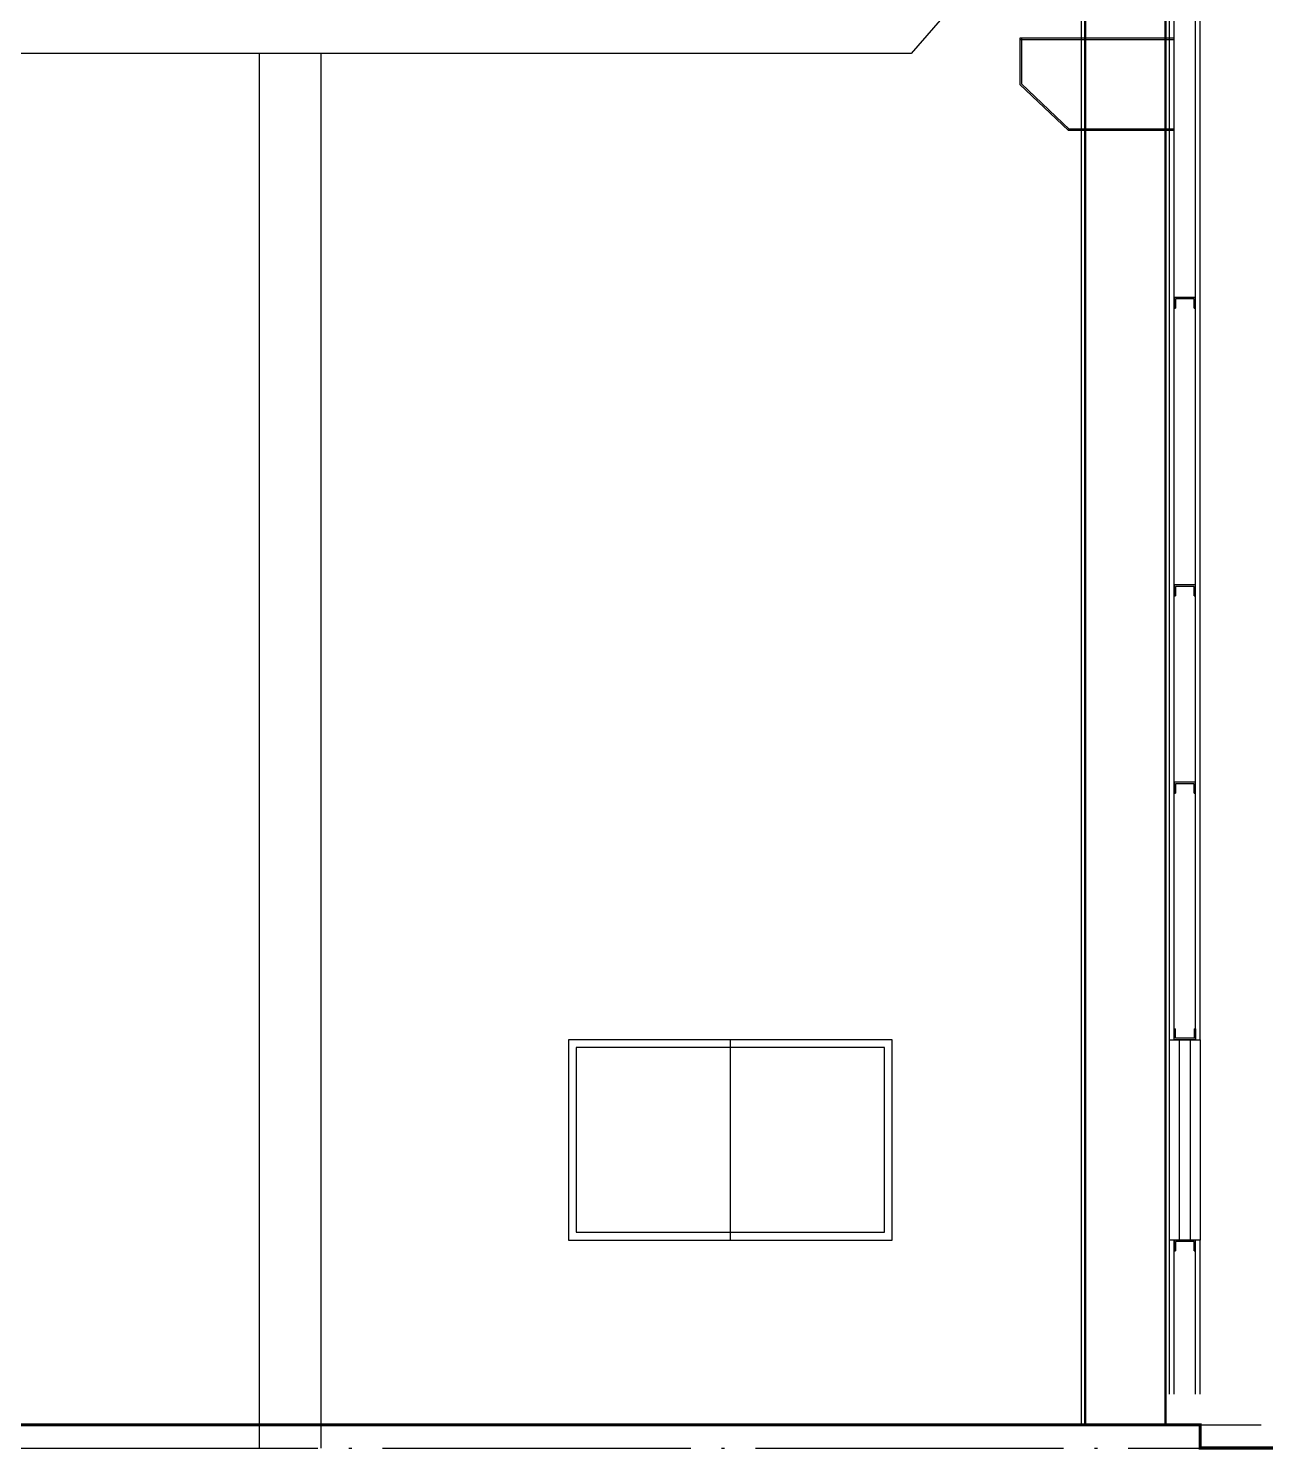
# Model space of a CAD drawing. Extents: x -21908402 to 2165534, y 88493 to 5079726.
# Drawn here: x 1994835 to 2002923, y 131562 to 140785 of the extents above; entities that cross this region are included whole.
import ezdxf

# ---------------------------------------------------------------- set-up
doc = ezdxf.new("R2010")
doc.units = 0
doc.header["$LTSCALE"] = 1000
doc.linetypes.add('DOTE', pattern=[2.42, 2, -0.2, 0.02, -0.2])
for name, color, linetype in [('DIM_LEAD', 3, 'Continuous'), ('DOTE', 1, 'DOTE'), ('E_LINE', 7, 'Continuous'), ('WALL', 6, 'Continuous'), ('WINDOW', 94, 'Continuous'), ('填充', 8, 'Continuous')]:
    doc.layers.add(name, color=color, linetype=linetype)

# ---------------------------------------------------------------- blocks, each defined once
blk = doc.blocks.new('GHJ')
at = {"layer": 'WINDOW'}
for p, q in [((-402713.5, 22652), (-400613.5, 22652)), ((-402713.5, 21352), (-402713.5, 22652)), ((-401663.5, 22652), (-401663.5, 21352)), ((-400613.5, 22652), (-400613.5, 21352)), ((-400613.5, 21352), (-402713.5, 21352))]:
    blk.add_line(p, q, dxfattribs=at)
blk.add_lwpolyline([(-402663.5, 22602), (-400663.5, 22602), (-400663.5, 21402), (-402663.5, 21402)], close=True, dxfattribs=at)
blk = doc.blocks.new('JKL')
at = {"layer": 'DIM_LEAD'}
for p, q in [((1698022.3, -2193689.2), (1698032.3, -2193689.2)), ((1698022.3, -2193759.2), (1698022.3, -2193689.2)), ((1698032.3, -2193749.2), (1698032.3, -2193689.2)), ((1698152.3, -2193749.2), (1698032.3, -2193749.2)), ((1698152.3, -2193689.2), (1698162.3, -2193689.2)), ((1698152.3, -2193689.2), (1698152.3, -2193749.2)), ((1698162.3, -2193689.2), (1698162.3, -2193759.2)), ((1698162.3, -2193759.2), (1698022.3, -2193759.2))]:
    blk.add_line(p, q, dxfattribs=at)
blk = doc.blocks.new('GHJK')
at = {"color": 3}
for p, q in [((899936.8, 99419.4), (900936.8, 99419.4)), ((899936.8, 99409.4), (900936.8, 99409.4)), ((899936.8, 98829.4), (900621.4, 98829.4)), ((899936.8, 98819.4), (900621.4, 98819.4))]:
    blk.add_line(p, q, dxfattribs=at)
for points in [[(900926.8, 99419.4), (900926.8, 99123.7), (900614.5, 98826.7)], [(900936.8, 99419.4), (900936.8, 99119.4), (900621.4, 98819.4)]]:
    blk.add_lwpolyline(points, dxfattribs=at)

msp = doc.modelspace()

# ---------------------------------------------------------------- linework, layer by layer
msp.add_lwpolyline([(2001535.4, 141191.9), (2001057.9, 141191.9), (2000565, 140621.5), (1993640.5, 140621.5)])
at = {"const_width": 20}
msp.add_lwpolyline([(1982613.5, 131571.5), (1984827.5, 131571.5), (1984840.5, 131721.5), (2002440.5, 131721.5), (2002440.5, 131571.5), (2002913, 131571.5)], dxfattribs=at)
at = {"layer": 'DOTE'}
for p, q in [((1982613.5, 131721.5), (2002837, 131721.5)), ((1982613.5, 131571.5), (2002837, 131571.5))]:
    msp.add_line(p, q, dxfattribs=at)
at = {"layer": 'E_LINE', "color": 3}
for p, q in [((2001670.5, 131721.5), (2001670.5, 143919.8)), ((2001692.5, 131721.5), (2001692.5, 143918.3)), ((2001697.5, 131721.5), (2001697.5, 143917.9)), ((2002213.5, 131721.5), (2002213.5, 143901.5)), ((2002218.5, 131721.5), (2002218.5, 143901.5)), ((2002240.5, 134221.5), (2002240.5, 143901.5))]:
    msp.add_line(p, q, dxfattribs=at)
at = {"layer": 'WALL'}
for p, q in [((2002240.5, 134221.5), (2002240.5, 145401.5)), ((2002270.5, 134221.5), (2002270.5, 145401.5)), ((2002410.5, 134221.5), (2002410.5, 145401.5)), ((2002440.5, 134221.5), (2002440.5, 145401.5)), ((2002240.5, 131921.5), (2002240.5, 132921.5)), ((2002270.5, 131921.5), (2002270.5, 132921.5)), ((2002410.5, 131921.5), (2002410.5, 132921.5)), ((2002440.5, 131921.5), (2002440.5, 132921.5))]:
    msp.add_line(p, q, dxfattribs=at)
at = {"layer": 'WINDOW'}
for points in [[(2002240.5, 134221.5), (2002440.5, 134221.5), (2002440.5, 132921.5), (2002240.5, 132921.5)], [(2002306.5, 134221.5), (2002374.5, 134221.5), (2002374.5, 132921.5), (2002306.5, 132921.5)]]:
    msp.add_lwpolyline(points, close=True, dxfattribs=at)
at = {"layer": '填充'}
for p, q in [((1996334.5, 131571.5), (1996334.5, 140621.5)), ((1996734.5, 131571.5), (1996734.5, 140621.5))]:
    msp.add_line(p, q, dxfattribs=at)

# ---------------------------------------------------------------- block references
at = {"xscale": -1}
for name, p in [('GHJK', (2902207.3, 41302.1)), ('GHJ', (1597727, 111569.5))]:
    msp.add_blockref(name, p, dxfattribs=at)
at = {"xscale": -1, "rotation": 180}
for p in [(304248.2, -2054719.7), (304248.2, -2056586.2), (304248.2, -2057867.2), (304248.2, -2060837.7)]:
    msp.add_blockref('JKL', p, dxfattribs=at)
msp.add_blockref('JKL', (304248.2, 2327980.7))

doc.saveas('drawing.dxf')
